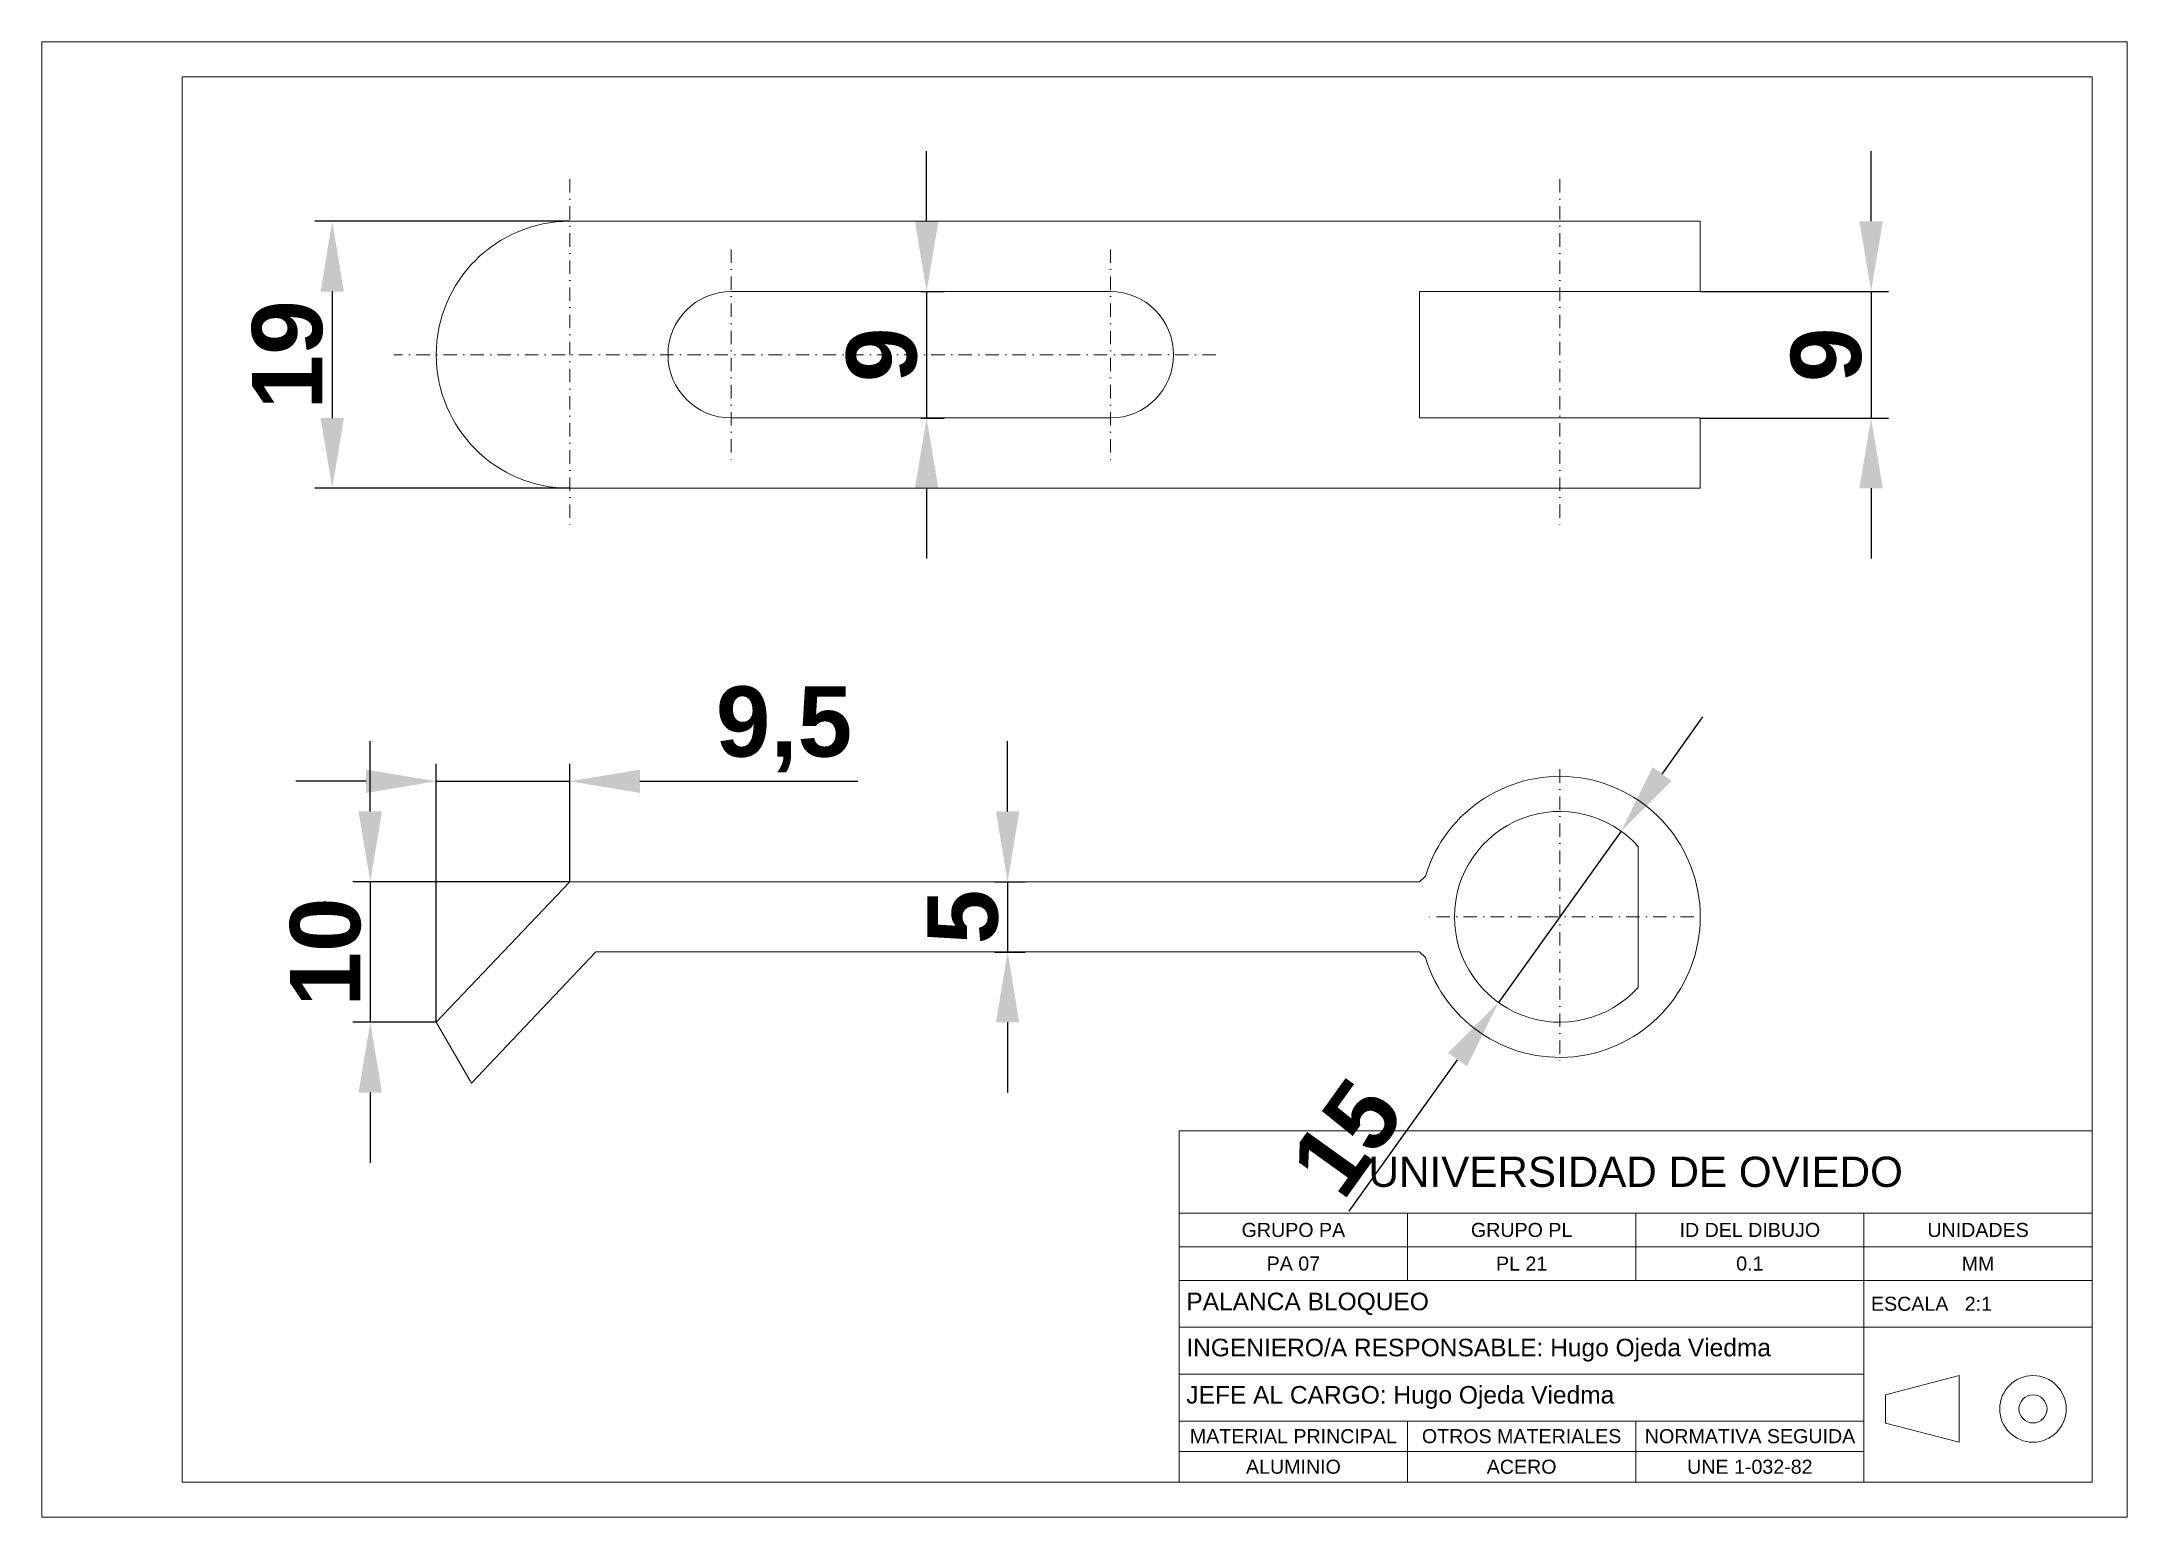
# Paper-space layout 'Presentación1' of a CAD drawing. Header units: millimetres. Extents: x 0 to 297, y 0 to 210.
# The model-space entities are those that its viewports show. They can reach past a viewport. Long polylines and large blocks are cut down to what shows.
import ezdxf

# ---------------------------------------------------------------- set-up
doc = ezdxf.new("R2010")
doc.units = ezdxf.units.MM
doc.header["$LTSCALE"] = 0.3
doc.linetypes.add('TRAZO_Y_PUNTO', pattern=[25.4, 12.7, -6.35, 0, -6.35])
for name, color, linetype, lineweight in [('01_Contornos', 7, 'Continuous', 20), ('03_Ejes', 1, 'TRAZO_Y_PUNTO', 18), ('04_Cotas', 3, 'Continuous', 18)]:
    doc.layers.add(name, color=color, linetype=linetype, lineweight=lineweight)
doc.layers.get('0').off()
doc.styles.add('EstiloCota', font='arialbd.ttf')
doc.styles.get("Standard").update_dxf_attribs({"font": 'arial.ttf'})
doc.dimstyles.new('CotasUNE', dxfattribs={"dimtxt": 10, "dimasz": 8, "dimexe": 1.25, "dimexo": 0, "dimtad": 1, "dimtxsty": 'EstiloCota', "dimcen": 2.5, "dimclrd": 256, "dimclrt": 256, "dimadec": 0, "dimazin": 0, "dimtfac": 1, "dimtmove": 0, "dimatfit": 3, "dimfxl": 1, "dimarcsym": 0})

# ---------------------------------------------------------------- blocks, each defined once
blk = doc.blocks.new('UNE A4H')
for p, q in [((0, 210), (0, 0)), ((297, 210), (0, 210)), ((297, 0), (297, 210)), ((20, 205), (20, 5)), ((292, 205), (20, 205)), ((292, 5), (292, 205)), ((162, 55), (292, 55)), ((162, 43.27), (162, 55)), ((292, 43.27), (162, 43.27)), ((162, 43.27), (162, 5)), ((194.5, 43.27), (194.5, 33.7)), ((227, 43.27), (227, 33.7)), ((259.5, 43.27), (259.5, 33.7)), ((162, 38.49), (292, 38.49)), ((292, 33.7), (162, 33.7)), ((259.5, 33.7), (259.5, 25)), ((162, 27.04), (259.5, 27.04)), ((259.5, 27.04), (292, 27.04)), ((259.5, 25), (259.5, 5)), ((162, 20.37), (259.5, 20.37)), ((262.55, 17.42), (273.06, 20.16)), ((273.06, 10.67), (273.06, 20.16)), ((262.55, 13.41), (262.55, 17.42)), ((162, 13.7), (259.5, 13.7)), ((194.5, 5), (194.5, 13.7)), ((227, 13.7), (227, 5)), ((262.55, 13.41), (273.06, 10.67)), ((162, 9.35), (259.5, 9.35)), ((20, 5), (292, 5)), ((0, 0), (297, 0))]:
    blk.add_line(p, q)
for radius in [4.74, 2]:
    blk.add_circle((283.57, 15.42), radius)
for s, insert, char_height, width, attachment_point in [('GRUPO PA', (178.25, 40.88), 2, 32.5, 5), ('GRUPO PL', (210.75, 40.88), 2, 32.5, 5), ('ID DEL DIBUJO', (243.25, 40.88), 2, 32.5, 5), ('UNIDADES', (275.75, 40.88), 2, 32.5, 5), ('PA 07', (178.25, 36.1), 2, 32.5, 5), ('PL 21', (210.75, 36.1), 2, 32.5, 5), ('0.1', (243.25, 36.1), 2, 32.5, 5), ('MM', (275.75, 36.1), 2, 32.5, 5), ('PALANCA BLOQUEO', (163, 30.37), 2.5, 97.1143, 4), ('INGENIERO/A RESPONSABLE: Hugo Ojeda Viedma', (163, 23.78), 2.5, 97.2779, 4), ('JEFE AL CARGO: Hugo Ojeda Viedma', (163, 17.05), 2.5, 97.2059, 4), ('MATERIAL PRINCIPAL', (178.25, 11.53), 2, 32.5, 5), ('OTROS MATERIALES', (210.75, 11.53), 2, 32.5, 5), ('NORMATIVA SEGUIDA', (243.28, 11.53), 2, 32.44, 5), ('ALUMINIO', (178.25, 7.18), 2, 32.5, 5), ('ACERO', (210.75, 7.18), 2, 32.5, 5), ('UNE 1-032-82', (243.25, 7.18), 2, 32.5, 5)]:
    blk.add_mtext(s, dxfattribs=dict(insert=insert, char_height=char_height, width=width, attachment_point=attachment_point))
at = {"layer": '01_Contornos'}
for s, insert, char_height, width, attachment_point in [('UNIVERSIDAD DE OVIEDO', (227, 49.14), 4.3, 130, 5), ('ESCALA   2:1', (260.5, 30.37), 2, 32.5, 4)]:
    blk.add_mtext(s, dxfattribs=dict(at, insert=insert, char_height=char_height, width=width, attachment_point=attachment_point))
blk = doc.blocks.new('*D14')
at = {"layer": '04_Cotas', "color": 0, "lineweight": -2, "transparency": 16777216}
for p, q in [((29.13, 38.26), (10.97, 38.26)), ((29.13, 19.26), (10.97, 19.26))]:
    blk.add_line(p, q, dxfattribs=at)
at = {"layer": '04_Cotas', "lineweight": -2, "transparency": 16777216}
blk.add_line((12.22, 33.26), (12.22, 24.26), dxfattribs=at)
at = {"layer": '04_Cotas', "transparency": 16777216}
for points in [[(11.39, 33.26), (13.05, 33.26), (12.22, 38.26)], [(11.39, 24.26), (13.05, 24.26), (12.22, 19.26)]]:
    blk.add_solid(points, dxfattribs=at)
at = {"layer": 'Defpoints', "color": 0}
for p in [(29.13, 38.26), (12.22, 19.26), (29.13, 19.26)]:
    blk.add_point(p, dxfattribs=at)
at = {"layer": '04_Cotas', "transparency": 16777216, "insert": (9.04, 28.76), "char_height": 5, "attachment_point": 5, "rotation": 90, "style": 'EstiloCota'}
blk.add_mtext('19', dxfattribs=at)
blk = doc.blocks.new('*D15')
at = {"layer": '04_Cotas', "lineweight": -2, "transparency": 16777216}
for p, q in [((121.79, 38.26), (121.79, 43.26)), ((121.79, 33.26), (121.79, 24.26)), ((121.79, 19.26), (121.79, 14.26))]:
    blk.add_line(p, q, dxfattribs=at)
at = {"layer": '04_Cotas', "color": 0, "lineweight": -2, "transparency": 16777216}
for p, q in [((109.63, 33.26), (123.04, 33.26)), ((109.63, 24.26), (123.04, 24.26))]:
    blk.add_line(p, q, dxfattribs=at)
at = {"layer": '04_Cotas', "transparency": 16777216}
for points in [[(120.96, 38.26), (122.63, 38.26), (121.79, 33.26)], [(120.96, 19.26), (122.63, 19.26), (121.79, 24.26)]]:
    blk.add_solid(points, dxfattribs=at)
at = {"layer": 'Defpoints', "color": 0}
for p in [(109.63, 33.26), (109.63, 24.26), (121.79, 24.26)]:
    blk.add_point(p, dxfattribs=at)
at = {"layer": '04_Cotas', "transparency": 16777216, "insert": (118.61, 28.76), "char_height": 5, "attachment_point": 5, "rotation": 90, "style": 'EstiloCota'}
blk.add_mtext('9', dxfattribs=at)
blk = doc.blocks.new('*D16')
at = {"layer": '04_Cotas', "lineweight": -2, "transparency": 16777216}
for p, q in [((54.54, 38.26), (54.54, 43.26)), ((54.54, 33.26), (54.54, 24.26)), ((54.54, 19.26), (54.54, 14.26))]:
    blk.add_line(p, q, dxfattribs=at)
at = {"layer": '04_Cotas', "color": 0, "lineweight": -2, "transparency": 16777216}
for p, q in [((54.13, 33.26), (55.79, 33.26)), ((54.13, 24.26), (55.79, 24.26))]:
    blk.add_line(p, q, dxfattribs=at)
at = {"layer": '04_Cotas', "transparency": 16777216}
for points in [[(53.71, 38.26), (55.38, 38.26), (54.54, 33.26)], [(53.71, 19.26), (55.38, 19.26), (54.54, 24.26)]]:
    blk.add_solid(points, dxfattribs=at)
at = {"layer": 'Defpoints', "color": 0}
for p in [(54.13, 33.26), (54.13, 24.26), (54.54, 24.26)]:
    blk.add_point(p, dxfattribs=at)
at = {"layer": '04_Cotas', "transparency": 16777216, "insert": (51.36, 28.76), "char_height": 5, "attachment_point": 5, "rotation": 90, "style": 'EstiloCota'}
blk.add_mtext('9', dxfattribs=at)
blk = doc.blocks.new('*D17')
at = {"layer": '04_Cotas', "lineweight": -2, "transparency": 16777216}
for p, q in [((106.91, -1.08), (109.82, 2.99)), ((104, -5.14), (95.26, -17.33)), ((84.62, -32.17), (92.35, -21.4))]:
    blk.add_line(p, q, dxfattribs=at)
at = {"layer": '04_Cotas', "transparency": 16777216}
for points in [[(106.23, -0.59), (107.59, -1.56), (104, -5.14)], [(91.67, -20.91), (93.02, -21.88), (95.26, -17.33)]]:
    blk.add_solid(points, dxfattribs=at)
at = {"layer": 'Defpoints', "color": 0}
for p in [(104, -5.14), (95.26, -17.33)]:
    blk.add_point(p, dxfattribs=at)
at = {"layer": '04_Cotas', "transparency": 16777216, "insert": (84.45, -26.96), "char_height": 5, "attachment_point": 5, "rotation": 54.3691, "style": 'EstiloCota'}
blk.add_mtext('15', dxfattribs=at)
blk = doc.blocks.new('*D18')
at = {"layer": '04_Cotas', "lineweight": -2, "transparency": 16777216}
for p, q in [((60.31, -3.74), (60.31, 1.26)), ((60.31, -8.74), (60.31, -13.74)), ((60.31, -18.74), (60.31, -23.74))]:
    blk.add_line(p, q, dxfattribs=at)
at = {"layer": '04_Cotas', "color": 0, "lineweight": -2, "transparency": 16777216}
for p, q in [((59.38, -8.74), (61.56, -8.74)), ((59.38, -13.74), (61.56, -13.74))]:
    blk.add_line(p, q, dxfattribs=at)
at = {"layer": '04_Cotas', "transparency": 16777216}
for points in [[(59.48, -3.74), (61.14, -3.74), (60.31, -8.74)], [(59.48, -18.74), (61.14, -18.74), (60.31, -13.74)]]:
    blk.add_solid(points, dxfattribs=at)
at = {"layer": 'Defpoints', "color": 0}
for p in [(59.38, -8.74), (59.38, -13.74), (60.31, -13.74)]:
    blk.add_point(p, dxfattribs=at)
at = {"layer": '04_Cotas', "transparency": 16777216, "insert": (57.14, -11.24), "char_height": 5, "attachment_point": 5, "rotation": 90, "style": 'EstiloCota'}
blk.add_mtext('5', dxfattribs=at)
blk = doc.blocks.new('*D19')
at = {"layer": '04_Cotas', "lineweight": -2, "transparency": 16777216}
for p, q in [((14.93, -3.74), (14.93, 1.26)), ((14.93, -8.74), (14.93, -18.74)), ((14.93, -23.74), (14.93, -28.74))]:
    blk.add_line(p, q, dxfattribs=at)
at = {"layer": '04_Cotas', "color": 0, "lineweight": -2, "transparency": 16777216}
for p, q in [((29.13, -8.74), (13.68, -8.74)), ((19.63, -18.74), (13.68, -18.74))]:
    blk.add_line(p, q, dxfattribs=at)
at = {"layer": '04_Cotas', "transparency": 16777216}
for points in [[(14.09, -3.74), (15.76, -3.74), (14.93, -8.74)], [(14.09, -23.74), (15.76, -23.74), (14.93, -18.74)]]:
    blk.add_solid(points, dxfattribs=at)
at = {"layer": 'Defpoints', "color": 0}
for p in [(29.13, -8.74), (14.93, -18.74), (19.63, -18.74)]:
    blk.add_point(p, dxfattribs=at)
at = {"layer": '04_Cotas', "transparency": 16777216, "insert": (11.75, -13.74), "char_height": 5, "attachment_point": 5, "rotation": 90, "style": 'EstiloCota'}
blk.add_mtext('10', dxfattribs=at)
blk = doc.blocks.new('*D20')
at = {"layer": '04_Cotas', "color": 0, "lineweight": -2, "transparency": 16777216}
for p, q in [((19.63, -18.74), (19.63, -0.34)), ((29.13, -8.74), (29.13, -0.34))]:
    blk.add_line(p, q, dxfattribs=at)
at = {"layer": '04_Cotas', "lineweight": -2, "transparency": 16777216}
for p, q in [((14.63, -1.59), (9.63, -1.59)), ((19.63, -1.59), (29.13, -1.59)), ((34.13, -1.59), (49.65, -1.59))]:
    blk.add_line(p, q, dxfattribs=at)
at = {"layer": '04_Cotas', "transparency": 16777216}
for points in [[(14.63, -0.76), (14.63, -2.42), (19.63, -1.59)], [(34.13, -0.76), (34.13, -2.42), (29.13, -1.59)]]:
    blk.add_solid(points, dxfattribs=at)
at = {"layer": 'Defpoints', "color": 0}
for p in [(29.13, -1.59), (29.13, -8.74), (19.63, -18.74)]:
    blk.add_point(p, dxfattribs=at)
at = {"layer": '04_Cotas', "transparency": 16777216, "insert": (44.39, 2.1), "char_height": 5, "attachment_point": 5, "style": 'EstiloCota'}
blk.add_mtext('9,5', dxfattribs=at)

msp = doc.modelspace()

# ---------------------------------------------------------------- linework, layer by layer
at = {"layer": '01_Contornos'}
for p, q in [((29.128, 38.263), (109.628, 38.263)), ((109.628, 38.263), (109.628, 33.263)), ((40.628, 33.263), (67.628, 33.263)), ((109.628, 33.263), (89.628, 33.263)), ((89.628, 33.263), (89.628, 24.263)), ((67.628, 24.263), (40.628, 24.263)), ((89.628, 24.263), (109.628, 24.263)), ((109.628, 24.263), (109.628, 19.263)), ((109.628, 19.263), (29.128, 19.263)), ((105.203, -6.22), (105.203, -16.254)), ((19.628, -18.737), (29.128, -8.737)), ((89.628, -8.737), (29.128, -8.737)), ((89.628, -8.737), (90.055, -8.344)), ((22.128, -23.067), (30.991, -13.737)), ((89.628, -13.737), (30.991, -13.737)), ((89.628, -13.737), (90.055, -14.13)), ((19.628, -18.737), (22.128, -23.067))]:
    msp.add_line(p, q, dxfattribs=at)
for centre, radius, start, end in [((29.128, 28.763), 9.5, 90, 270), ((40.628, 28.763), 4.5, 90, 270), ((67.628, 28.763), 4.5, 270, 90), ((67.628, 28.763), 4.5, 270, 90), ((99.628, -11.237), 10, 196.81637, 163.18363), ((99.628, -11.237), 7.5, 41.98523, 318.01477)]:
    msp.add_arc(centre, radius, start, end, dxfattribs=at)
at = {"layer": '03_Ejes'}
for p, q in [((29.128, 41.263), (29.128, 16.263)), ((99.628, 41.263), (99.628, 16.263)), ((40.628, 36.263), (40.628, 21.263)), ((67.628, 36.263), (67.628, 21.263)), ((75.128, 28.763), (16.628, 28.763)), ((99.628, -0.737), (99.628, -21.737)), ((109.165, -11.237), (90.09, -11.237))]:
    msp.add_line(p, q, dxfattribs=at)

# ---------------------------------------------------------------- dimensions: what is measured, and where the dimension line sits
at = {"layer": '04_Cotas'}
dim = msp.add_linear_dim(base=(54.544, 24.263), p1=(54.128, 33.263), p2=(54.128, 24.263), angle=270, dimstyle='CotasUNE', override={"dimtxt": 5, "dimasz": 5}, dxfattribs=at)
dim.commit()
dim.dimension.update_dxf_attribs({"geometry": '*D16', "text_midpoint": (54.544, 28.763), "dimtype": 160})
for base, p1, p2, picture, middle in [((121.794, 24.263), (109.628, 33.263), (109.628, 24.263), '*D15', (118.614, 28.763)), ((12.22, 19.263), (29.128, 38.263), (29.128, 19.263), '*D14', (9.04, 28.763)), ((14.926, -18.737), (29.128, -8.737), (19.628, -18.737), '*D19', (11.748, -13.737)), ((60.31, -13.737), (59.378, -8.737), (59.378, -13.737), '*D18', (57.142, -11.237))]:
    dim = msp.add_linear_dim(base=base, p1=p1, p2=p2, angle=270, dimstyle='CotasUNE', override={"dimtxt": 5, "dimasz": 5}, dxfattribs=at)
    dim.commit()
    dim.dimension.update_dxf_attribs({"geometry": picture, "text_midpoint": middle})
dim = msp.add_linear_dim(base=(29.128, -1.589), p1=(19.628, -18.737), p2=(29.128, -8.737), dimstyle='CotasUNE', override={"dimtxt": 5, "dimasz": 5}, dxfattribs=at)
dim.commit()
dim.dimension.update_dxf_attribs({"geometry": '*D20', "text_midpoint": (44.391, 2.104)})
dim = msp.add_diameter_dim_2p(p1=(103.997, -5.141), p2=(95.259, -17.333), text='15', dimstyle='CotasUNE', override={"dimtxt": 5, "dimasz": 5}, dxfattribs=at)
dim.commit()
dim.dimension.update_dxf_attribs({"geometry": '*D17', "text_midpoint": (84.445, -26.965)})

psp = doc.layouts.new('Presentación1')

# ---------------------------------------------------------------- block references
at = {"layer": '01_Contornos'}
psp.add_blockref('UNE A4H', (0, 0), dxfattribs=at)

# ---------------------------------------------------------------- viewports
at = {"layer": '04_Cotas'}
psp.add_viewport(center=(156, 105), size=(272, 200), view_center_point=(69.534, -1.463), view_height=100, dxfattribs=at)

doc.saveas('drawing.dxf')
